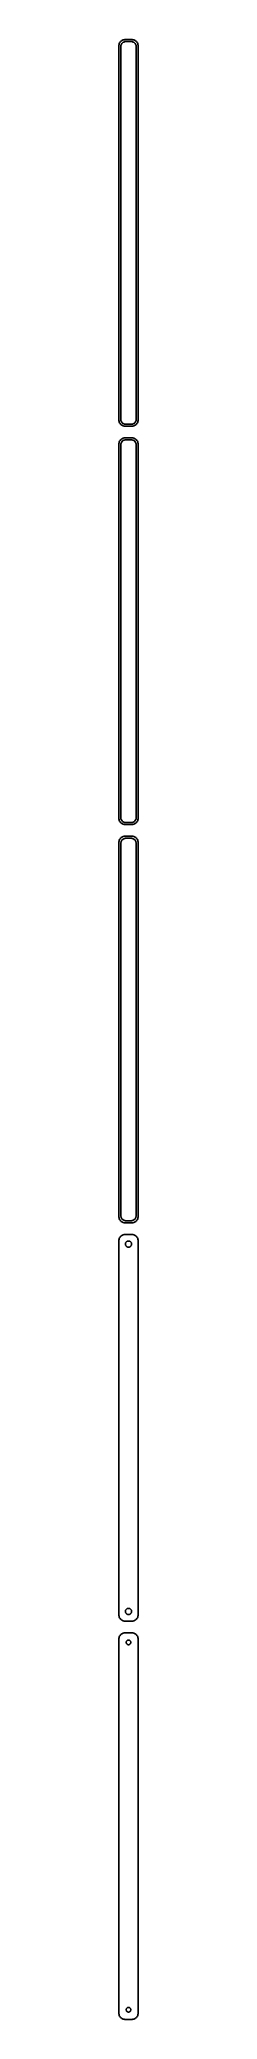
# Model space of a CAD drawing. Header units: metres. Extents: x -8 to 8, y 1086 to 2622.
import ezdxf

# ---------------------------------------------------------------- set-up
doc = ezdxf.new("R2010")
doc.units = ezdxf.units.M

msp = doc.modelspace()

# ---------------------------------------------------------------- linework, layer by layer
for p, q in [((-7.46057, 2617.63), (-7.5, 2617)), ((-7.5, 2617), (-7.5, 2327)), ((-7.34291, 2618.24), (-7.46057, 2617.63)), ((-7.14888, 2618.84), (-7.34291, 2618.24)), ((-6.88153, 2619.41), (-7.14888, 2618.84)), ((-6.54507, 2619.94), (-6.88153, 2619.41)), ((-6.14484, 2620.42), (-6.54507, 2619.94)), ((-5.68712, 2620.85), (-6.14484, 2620.42)), ((-6, 2616.5), (-5.96844, 2617)), ((-6, 2327.5), (-6, 2616.5)), ((-5.96844, 2617), (-5.87433, 2617.49)), ((-5.87433, 2617.49), (-5.7191, 2617.97)), ((-5.7191, 2617.97), (-5.50522, 2618.43)), ((-5.17912, 2621.22), (-5.68712, 2620.85)), ((-5.50522, 2618.43), (-5.23605, 2618.85)), ((-5.23605, 2618.85), (-4.91586, 2619.24)), ((-4.62889, 2621.52), (-5.17912, 2621.22)), ((-4.91586, 2619.24), (-4.54968, 2619.58)), ((-4.04507, 2621.76), (-4.62889, 2621.52)), ((-4.54968, 2619.58), (-4.1433, 2619.88)), ((-4.1433, 2619.88), (-3.70311, 2620.12)), ((-3.4369, 2621.91), (-4.04507, 2621.76)), ((-3.70311, 2620.12), (-3.23605, 2620.3)), ((-2.81395, 2621.99), (-3.4369, 2621.91)), ((-3.23605, 2620.3), (-2.74951, 2620.43)), ((2.81395, 2621.99), (-2.81395, 2621.99)), ((-2.74951, 2620.43), (-2.25116, 2620.49)), ((-2.25116, 2620.49), (2.25116, 2620.49)), ((2.25116, 2620.49), (2.74951, 2620.43)), ((2.74951, 2620.43), (3.23605, 2620.3)), ((3.4369, 2621.91), (2.81395, 2621.99)), ((3.23605, 2620.3), (3.70311, 2620.12)), ((4.04507, 2621.76), (3.4369, 2621.91)), ((3.70311, 2620.12), (4.1433, 2619.88)), ((4.62889, 2621.52), (4.04507, 2621.76)), ((4.1433, 2619.88), (4.54968, 2619.58)), ((4.54968, 2619.58), (4.91586, 2619.24)), ((5.17912, 2621.22), (4.62889, 2621.52)), ((4.91586, 2619.24), (5.23605, 2618.85)), ((5.68712, 2620.85), (5.17912, 2621.22)), ((5.23605, 2618.85), (5.50522, 2618.43)), ((5.50522, 2618.43), (5.7191, 2617.97)), ((6.14484, 2620.42), (5.68712, 2620.85)), ((5.7191, 2617.97), (5.87433, 2617.49)), ((5.87433, 2617.49), (5.96844, 2617)), ((5.96844, 2617), (6, 2616.5)), ((6, 2616.5), (6, 2327.5)), ((6.54507, 2619.94), (6.14484, 2620.42)), ((6.88153, 2619.41), (6.54507, 2619.94)), ((7.14888, 2618.84), (6.88153, 2619.41)), ((7.34291, 2618.24), (7.14888, 2618.84)), ((7.46057, 2617.63), (7.34291, 2618.24)), ((7.5, 2617), (7.46057, 2617.63)), ((7.5, 2327), (7.5, 2617)), ((-7.5, 2327), (-7.46057, 2326.37)), ((-7.46057, 2326.37), (-7.34291, 2325.76)), ((-7.34291, 2325.76), (-7.14888, 2325.16)), ((-7.14888, 2325.16), (-6.88153, 2324.59)), ((-6.88153, 2324.59), (-6.54507, 2324.06)), ((-6.54507, 2324.06), (-6.14484, 2323.58)), ((-6.14484, 2323.58), (-5.68712, 2323.15)), ((-5.96844, 2327), (-6, 2327.5)), ((-5.87433, 2326.51), (-5.96844, 2327)), ((-5.7191, 2326.03), (-5.87433, 2326.51)), ((-5.50522, 2325.57), (-5.7191, 2326.03)), ((-5.68712, 2323.15), (-5.17912, 2322.78)), ((-5.23605, 2325.15), (-5.50522, 2325.57)), ((-4.91586, 2324.76), (-5.23605, 2325.15)), ((-5.17912, 2322.78), (-4.62889, 2322.48)), ((-4.54968, 2324.42), (-4.91586, 2324.76)), ((-4.62889, 2322.48), (-4.04507, 2322.24)), ((-4.1433, 2324.12), (-4.54968, 2324.42)), ((-3.70311, 2323.88), (-4.1433, 2324.12)), ((-4.04507, 2322.24), (-3.4369, 2322.09)), ((-3.23605, 2323.7), (-3.70311, 2323.88)), ((-3.4369, 2322.09), (-2.81395, 2322.01)), ((-2.74951, 2323.57), (-3.23605, 2323.7)), ((-2.81395, 2322.01), (2.81395, 2322.01)), ((-2.25116, 2323.51), (-2.74951, 2323.57)), ((2.25116, 2323.51), (-2.25116, 2323.51)), ((2.74951, 2323.57), (2.25116, 2323.51)), ((3.23605, 2323.7), (2.74951, 2323.57)), ((2.81395, 2322.01), (3.4369, 2322.09)), ((3.70311, 2323.88), (3.23605, 2323.7)), ((3.4369, 2322.09), (4.04507, 2322.24)), ((4.1433, 2324.12), (3.70311, 2323.88)), ((4.04507, 2322.24), (4.62889, 2322.48)), ((4.54968, 2324.42), (4.1433, 2324.12)), ((4.91586, 2324.76), (4.54968, 2324.42)), ((4.62889, 2322.48), (5.17912, 2322.78)), ((5.23605, 2325.15), (4.91586, 2324.76)), ((5.17912, 2322.78), (5.68712, 2323.15)), ((5.50522, 2325.57), (5.23605, 2325.15)), ((5.7191, 2326.03), (5.50522, 2325.57)), ((5.68712, 2323.15), (6.14484, 2323.58)), ((5.87433, 2326.51), (5.7191, 2326.03)), ((5.96844, 2327), (5.87433, 2326.51)), ((6, 2327.5), (5.96844, 2327)), ((6.14484, 2323.58), (6.54507, 2324.06)), ((6.54507, 2324.06), (6.88153, 2324.59)), ((6.88153, 2324.59), (7.14888, 2325.16)), ((7.14888, 2325.16), (7.34291, 2325.76)), ((7.34291, 2325.76), (7.46057, 2326.37)), ((7.46057, 2326.37), (7.5, 2327)), ((-7.46057, 2308.63), (-7.5, 2308)), ((-7.5, 2308), (-7.5, 2018)), ((-7.34291, 2309.24), (-7.46057, 2308.63)), ((-7.14888, 2309.84), (-7.34291, 2309.24)), ((-6.88153, 2310.41), (-7.14888, 2309.84)), ((-6.54507, 2310.94), (-6.88153, 2310.41)), ((-6.14484, 2311.42), (-6.54507, 2310.94)), ((-5.68712, 2311.85), (-6.14484, 2311.42)), ((-6, 2307.5), (-5.96844, 2308)), ((-6, 2018.5), (-6, 2307.5)), ((-5.96844, 2308), (-5.87433, 2308.49)), ((-5.87433, 2308.49), (-5.7191, 2308.97)), ((-5.7191, 2308.97), (-5.50522, 2309.43)), ((-5.17912, 2312.22), (-5.68712, 2311.85)), ((-5.50522, 2309.43), (-5.23605, 2309.85)), ((-5.23605, 2309.85), (-4.91586, 2310.24)), ((-4.62889, 2312.52), (-5.17912, 2312.22)), ((-4.91586, 2310.24), (-4.54968, 2310.58)), ((-4.04507, 2312.76), (-4.62889, 2312.52)), ((-4.54968, 2310.58), (-4.1433, 2310.88)), ((-4.1433, 2310.88), (-3.70311, 2311.12)), ((-3.4369, 2312.91), (-4.04507, 2312.76)), ((-3.70311, 2311.12), (-3.23605, 2311.3)), ((-2.81395, 2312.99), (-3.4369, 2312.91)), ((-3.23605, 2311.3), (-2.74951, 2311.43)), ((2.81395, 2312.99), (-2.81395, 2312.99)), ((-2.74951, 2311.43), (-2.25116, 2311.49)), ((-2.25116, 2311.49), (2.25116, 2311.49)), ((2.25116, 2311.49), (2.74951, 2311.43)), ((2.74951, 2311.43), (3.23605, 2311.3)), ((3.4369, 2312.91), (2.81395, 2312.99)), ((3.23605, 2311.3), (3.70311, 2311.12)), ((4.04507, 2312.76), (3.4369, 2312.91)), ((3.70311, 2311.12), (4.1433, 2310.88)), ((4.62889, 2312.52), (4.04507, 2312.76)), ((4.1433, 2310.88), (4.54968, 2310.58)), ((4.54968, 2310.58), (4.91586, 2310.24)), ((5.17912, 2312.22), (4.62889, 2312.52)), ((4.91586, 2310.24), (5.23605, 2309.85)), ((5.68712, 2311.85), (5.17912, 2312.22)), ((5.23605, 2309.85), (5.50522, 2309.43)), ((5.50522, 2309.43), (5.7191, 2308.97)), ((6.14484, 2311.42), (5.68712, 2311.85)), ((5.7191, 2308.97), (5.87433, 2308.49)), ((5.87433, 2308.49), (5.96844, 2308)), ((5.96844, 2308), (6, 2307.5)), ((6, 2307.5), (6, 2018.5)), ((6.54507, 2310.94), (6.14484, 2311.42)), ((6.88153, 2310.41), (6.54507, 2310.94)), ((7.14888, 2309.84), (6.88153, 2310.41)), ((7.34291, 2309.24), (7.14888, 2309.84)), ((7.46057, 2308.63), (7.34291, 2309.24)), ((7.5, 2308), (7.46057, 2308.63)), ((7.5, 2018), (7.5, 2308)), ((-7.5, 2018), (-7.46057, 2017.37)), ((-7.46057, 2017.37), (-7.34291, 2016.76)), ((-7.34291, 2016.76), (-7.14888, 2016.16)), ((-7.14888, 2016.16), (-6.88153, 2015.59)), ((-6.88153, 2015.59), (-6.54507, 2015.06)), ((-6.54507, 2015.06), (-6.14484, 2014.58)), ((-6.14484, 2014.58), (-5.68712, 2014.15)), ((-5.96844, 2018), (-6, 2018.5)), ((-5.87433, 2017.51), (-5.96844, 2018)), ((-5.7191, 2017.03), (-5.87433, 2017.51)), ((-5.50522, 2016.57), (-5.7191, 2017.03)), ((-5.68712, 2014.15), (-5.17912, 2013.78)), ((-5.23605, 2016.15), (-5.50522, 2016.57)), ((-4.91586, 2015.76), (-5.23605, 2016.15)), ((-5.17912, 2013.78), (-4.62889, 2013.48)), ((-4.54968, 2015.42), (-4.91586, 2015.76)), ((-4.62889, 2013.48), (-4.04507, 2013.24)), ((-4.1433, 2015.12), (-4.54968, 2015.42)), ((-3.70311, 2014.88), (-4.1433, 2015.12)), ((-4.04507, 2013.24), (-3.4369, 2013.09)), ((-3.23605, 2014.7), (-3.70311, 2014.88)), ((-3.4369, 2013.09), (-2.81395, 2013.01)), ((-2.74951, 2014.57), (-3.23605, 2014.7)), ((-2.81395, 2013.01), (2.81395, 2013.01)), ((-2.25116, 2014.51), (-2.74951, 2014.57)), ((2.25116, 2014.51), (-2.25116, 2014.51)), ((2.74951, 2014.57), (2.25116, 2014.51)), ((3.23605, 2014.7), (2.74951, 2014.57)), ((2.81395, 2013.01), (3.4369, 2013.09)), ((3.70311, 2014.88), (3.23605, 2014.7)), ((3.4369, 2013.09), (4.04507, 2013.24)), ((4.1433, 2015.12), (3.70311, 2014.88)), ((4.04507, 2013.24), (4.62889, 2013.48)), ((4.54968, 2015.42), (4.1433, 2015.12)), ((4.91586, 2015.76), (4.54968, 2015.42)), ((4.62889, 2013.48), (5.17912, 2013.78)), ((5.23605, 2016.15), (4.91586, 2015.76)), ((5.17912, 2013.78), (5.68712, 2014.15)), ((5.50522, 2016.57), (5.23605, 2016.15)), ((5.7191, 2017.03), (5.50522, 2016.57)), ((5.68712, 2014.15), (6.14484, 2014.58)), ((5.87433, 2017.51), (5.7191, 2017.03)), ((5.96844, 2018), (5.87433, 2017.51)), ((6, 2018.5), (5.96844, 2018)), ((6.14484, 2014.58), (6.54507, 2015.06)), ((6.54507, 2015.06), (6.88153, 2015.59)), ((6.88153, 2015.59), (7.14888, 2016.16)), ((7.14888, 2016.16), (7.34291, 2016.76)), ((7.34291, 2016.76), (7.46057, 2017.37)), ((7.46057, 2017.37), (7.5, 2018)), ((-7.46057, 1999.63), (-7.5, 1999)), ((-7.5, 1999), (-7.5, 1709)), ((-7.34291, 2000.24), (-7.46057, 1999.63)), ((-7.14888, 2000.84), (-7.34291, 2000.24)), ((-6.88153, 2001.41), (-7.14888, 2000.84)), ((-6.54507, 2001.94), (-6.88153, 2001.41)), ((-6.14484, 2002.42), (-6.54507, 2001.94)), ((-5.68712, 2002.85), (-6.14484, 2002.42)), ((-5.87262, 1998.5), (-5.84209, 1998.99)), ((-5.87262, 1709.5), (-5.87262, 1998.5)), ((-5.84209, 1998.99), (-5.75096, 1999.46)), ((-5.75096, 1999.46), (-5.60068, 1999.93)), ((-5.17912, 2003.22), (-5.68712, 2002.85)), ((-5.60068, 1999.93), (-5.3936, 2000.37)), ((-5.3936, 2000.37), (-5.13301, 2000.78)), ((-4.62889, 2003.52), (-5.17912, 2003.22)), ((-5.13301, 2000.78), (-4.82301, 2001.15)), ((-4.82301, 2001.15), (-4.46851, 2001.48)), ((-4.04507, 2003.76), (-4.62889, 2003.52)), ((-4.46851, 2001.48), (-4.07506, 2001.77)), ((-4.07506, 2001.77), (-3.64888, 2002)), ((-3.4369, 2003.91), (-4.04507, 2003.76)), ((-3.64888, 2002), (-3.1967, 2002.18)), ((-2.81395, 2003.99), (-3.4369, 2003.91)), ((-3.1967, 2002.18), (-2.72565, 2002.3)), ((2.81395, 2003.99), (-2.81395, 2003.99)), ((-2.72565, 2002.3), (-2.24316, 2002.36)), ((-2.24316, 2002.36), (2.24316, 2002.36)), ((2.24316, 2002.36), (2.72565, 2002.3)), ((2.72565, 2002.3), (3.1967, 2002.18)), ((3.4369, 2003.91), (2.81395, 2003.99)), ((3.1967, 2002.18), (3.64888, 2002)), ((4.04507, 2003.76), (3.4369, 2003.91)), ((3.64888, 2002), (4.07506, 2001.77)), ((4.62889, 2003.52), (4.04507, 2003.76)), ((4.07506, 2001.77), (4.46851, 2001.48)), ((4.46851, 2001.48), (4.82301, 2001.15)), ((5.17912, 2003.22), (4.62889, 2003.52)), ((4.82301, 2001.15), (5.13301, 2000.78)), ((5.13301, 2000.78), (5.3936, 2000.37)), ((5.68712, 2002.85), (5.17912, 2003.22)), ((5.3936, 2000.37), (5.60068, 1999.93)), ((5.60068, 1999.93), (5.75096, 1999.46)), ((6.14484, 2002.42), (5.68712, 2002.85)), ((5.75096, 1999.46), (5.84209, 1998.99)), ((5.84209, 1998.99), (5.87262, 1998.5)), ((5.87262, 1998.5), (5.87262, 1709.5)), ((6.54507, 2001.94), (6.14484, 2002.42)), ((6.88153, 2001.41), (6.54507, 2001.94)), ((7.14888, 2000.84), (6.88153, 2001.41)), ((7.34291, 2000.24), (7.14888, 2000.84)), ((7.46057, 1999.63), (7.34291, 2000.24)), ((7.5, 1999), (7.46057, 1999.63)), ((7.5, 1709), (7.5, 1999)), ((-7.5, 1709), (-7.46057, 1708.37)), ((-7.46057, 1708.37), (-7.34291, 1707.76)), ((-7.34291, 1707.76), (-7.14888, 1707.16)), ((-7.14888, 1707.16), (-6.88153, 1706.59)), ((-6.88153, 1706.59), (-6.54507, 1706.06)), ((-6.54507, 1706.06), (-6.14484, 1705.58)), ((-6.14484, 1705.58), (-5.68712, 1705.15)), ((-5.84209, 1709.01), (-5.87262, 1709.5)), ((-5.75096, 1708.54), (-5.84209, 1709.01)), ((-5.60068, 1708.07), (-5.75096, 1708.54)), ((-5.68712, 1705.15), (-5.17912, 1704.78)), ((-5.3936, 1707.63), (-5.60068, 1708.07)), ((-5.13301, 1707.22), (-5.3936, 1707.63)), ((-4.82301, 1706.85), (-5.13301, 1707.22)), ((-4.46851, 1706.52), (-4.82301, 1706.85)), ((-4.07506, 1706.23), (-4.46851, 1706.52)), ((-3.64888, 1706), (-4.07506, 1706.23)), ((-3.1967, 1705.82), (-3.64888, 1706)), ((-2.72565, 1705.7), (-3.1967, 1705.82)), ((-2.24316, 1705.64), (-2.72565, 1705.7)), ((2.24316, 1705.64), (-2.24316, 1705.64)), ((2.72565, 1705.7), (2.24316, 1705.64)), ((3.1967, 1705.82), (2.72565, 1705.7)), ((3.64888, 1706), (3.1967, 1705.82)), ((4.07506, 1706.23), (3.64888, 1706)), ((4.46851, 1706.52), (4.07506, 1706.23)), ((4.82301, 1706.85), (4.46851, 1706.52)), ((5.13301, 1707.22), (4.82301, 1706.85)), ((5.3936, 1707.63), (5.13301, 1707.22)), ((5.17912, 1704.78), (5.68712, 1705.15)), ((5.60068, 1708.07), (5.3936, 1707.63)), ((5.75096, 1708.54), (5.60068, 1708.07)), ((5.68712, 1705.15), (6.14484, 1705.58)), ((5.84209, 1709.01), (5.75096, 1708.54)), ((5.87262, 1709.5), (5.84209, 1709.01)), ((6.14484, 1705.58), (6.54507, 1706.06)), ((6.54507, 1706.06), (6.88153, 1706.59)), ((6.88153, 1706.59), (7.14888, 1707.16)), ((7.14888, 1707.16), (7.34291, 1707.76)), ((7.34291, 1707.76), (7.46057, 1708.37)), ((7.46057, 1708.37), (7.5, 1709)), ((-7.46057, 1690.63), (-7.5, 1690)), ((-7.5, 1690), (-7.5, 1400)), ((-7.34291, 1691.24), (-7.46057, 1690.63)), ((-7.14888, 1691.84), (-7.34291, 1691.24)), ((-6.88153, 1692.41), (-7.14888, 1691.84)), ((-6.54507, 1692.94), (-6.88153, 1692.41)), ((-6.14484, 1693.42), (-6.54507, 1692.94)), ((-5.68712, 1693.85), (-6.14484, 1693.42)), ((-5.17912, 1694.22), (-5.68712, 1693.85)), ((-5.17912, 1704.78), (-4.62889, 1704.48)), ((-4.62889, 1694.52), (-5.17912, 1694.22)), ((-4.62889, 1704.48), (-4.04507, 1704.24)), ((-4.04507, 1694.76), (-4.62889, 1694.52)), ((-4.04507, 1704.24), (-3.4369, 1704.09)), ((-3.4369, 1694.91), (-4.04507, 1694.76)), ((-3.4369, 1704.09), (-2.81395, 1704.01)), ((-2.81395, 1694.99), (-3.4369, 1694.91)), ((-2.81395, 1704.01), (2.81395, 1704.01)), ((2.81395, 1694.99), (-2.81395, 1694.99)), ((-1.28598, 1689.53), (-1.02187, 1689.67)), ((-1.02187, 1689.67), (-0.741638, 1689.78)), ((-0.741638, 1689.78), (-0.449707, 1689.86)), ((-0.449707, 1689.86), (-0.150696, 1689.9)), ((-0.150696, 1689.9), (0.150696, 1689.9)), ((0.150696, 1689.9), (0.449707, 1689.86)), ((0.449707, 1689.86), (0.741638, 1689.78)), ((0.741638, 1689.78), (1.02187, 1689.67)), ((1.02187, 1689.67), (1.28598, 1689.53)), ((2.81395, 1704.01), (3.4369, 1704.09)), ((3.4369, 1694.91), (2.81395, 1694.99)), ((3.4369, 1704.09), (4.04507, 1704.24)), ((4.04507, 1694.76), (3.4369, 1694.91)), ((4.04507, 1704.24), (4.62889, 1704.48)), ((4.62889, 1694.52), (4.04507, 1694.76)), ((4.62889, 1704.48), (5.17912, 1704.78)), ((5.17912, 1694.22), (4.62889, 1694.52)), ((5.68712, 1693.85), (5.17912, 1694.22)), ((6.14484, 1693.42), (5.68712, 1693.85)), ((6.54507, 1692.94), (6.14484, 1693.42)), ((6.88153, 1692.41), (6.54507, 1692.94)), ((7.14888, 1691.84), (6.88153, 1692.41)), ((7.34291, 1691.24), (7.14888, 1691.84)), ((7.46057, 1690.63), (7.34291, 1691.24)), ((7.5, 1690), (7.46057, 1690.63)), ((7.5, 1400), (7.5, 1690)), ((-2.39999, 1687.5), (-2.38107, 1687.8)), ((-2.38107, 1687.2), (-2.39999, 1687.5)), ((-2.38107, 1687.8), (-2.32458, 1688.1)), ((-2.32458, 1686.9), (-2.38107, 1687.2)), ((-2.32458, 1688.1), (-2.23146, 1688.38)), ((-2.23146, 1686.62), (-2.32458, 1686.9)), ((-2.23146, 1688.38), (-2.10313, 1688.66)), ((-2.10313, 1686.34), (-2.23146, 1686.62)), ((-2.10313, 1688.66), (-1.94164, 1688.91)), ((-1.94164, 1686.09), (-2.10313, 1686.34)), ((-1.94164, 1688.91), (-1.74951, 1689.14)), ((-1.74951, 1685.86), (-1.94164, 1686.09)), ((-1.74951, 1689.14), (-1.52982, 1689.35)), ((-1.52982, 1685.65), (-1.74951, 1685.86)), ((-1.52982, 1689.35), (-1.28598, 1689.53)), ((-1.28598, 1685.47), (-1.52982, 1685.65)), ((-1.02187, 1685.33), (-1.28598, 1685.47)), ((-0.741638, 1685.22), (-1.02187, 1685.33)), ((-0.449707, 1685.14), (-0.741638, 1685.22)), ((-0.150696, 1685.1), (-0.449707, 1685.14)), ((0.150696, 1685.1), (-0.150696, 1685.1)), ((0.449707, 1685.14), (0.150696, 1685.1)), ((0.741638, 1685.22), (0.449707, 1685.14)), ((1.02187, 1685.33), (0.741638, 1685.22)), ((1.28598, 1685.47), (1.02187, 1685.33)), ((1.28598, 1689.53), (1.52982, 1689.35)), ((1.52982, 1685.65), (1.28598, 1685.47)), ((1.52982, 1689.35), (1.74951, 1689.14)), ((1.74951, 1685.86), (1.52982, 1685.65)), ((1.74951, 1689.14), (1.94164, 1688.91)), ((1.94164, 1686.09), (1.74951, 1685.86)), ((1.94164, 1688.91), (2.10313, 1688.66)), ((2.10313, 1686.34), (1.94164, 1686.09)), ((2.10313, 1688.66), (2.23146, 1688.38)), ((2.23146, 1686.62), (2.10313, 1686.34)), ((2.23146, 1688.38), (2.32458, 1688.1)), ((2.32458, 1686.9), (2.23146, 1686.62)), ((2.32458, 1688.1), (2.38107, 1687.8)), ((2.38107, 1687.2), (2.32458, 1686.9)), ((2.38107, 1687.8), (2.39999, 1687.5)), ((2.39999, 1687.5), (2.38107, 1687.2)), ((-7.5, 1400), (-7.46057, 1399.37)), ((-7.46057, 1399.37), (-7.34291, 1398.76)), ((-7.34291, 1398.76), (-7.14888, 1398.16)), ((-7.14888, 1398.16), (-6.88153, 1397.59)), ((-2.39999, 1402.5), (-2.38107, 1402.8)), ((-2.38107, 1402.2), (-2.39999, 1402.5)), ((-2.38107, 1402.8), (-2.32458, 1403.1)), ((-2.32458, 1401.9), (-2.38107, 1402.2)), ((-2.32458, 1403.1), (-2.23146, 1403.38)), ((-2.23146, 1401.62), (-2.32458, 1401.9)), ((-2.23146, 1403.38), (-2.10313, 1403.66)), ((-2.10313, 1401.34), (-2.23146, 1401.62)), ((-2.10313, 1403.66), (-1.94164, 1403.91)), ((-1.94164, 1401.09), (-2.10313, 1401.34)), ((-1.94164, 1403.91), (-1.74951, 1404.14)), ((-1.74951, 1400.86), (-1.94164, 1401.09)), ((-1.74951, 1404.14), (-1.52982, 1404.35)), ((-1.52982, 1400.65), (-1.74951, 1400.86)), ((-1.52982, 1404.35), (-1.28598, 1404.53)), ((-1.28598, 1400.47), (-1.52982, 1400.65)), ((-1.28598, 1404.53), (-1.02187, 1404.67)), ((-1.02187, 1400.33), (-1.28598, 1400.47)), ((-1.02187, 1404.67), (-0.741638, 1404.78)), ((-0.741638, 1400.22), (-1.02187, 1400.33)), ((-0.741638, 1404.78), (-0.449707, 1404.86)), ((-0.449707, 1400.14), (-0.741638, 1400.22)), ((-0.449707, 1404.86), (-0.150696, 1404.9)), ((-0.150696, 1400.1), (-0.449707, 1400.14)), ((-0.150696, 1404.9), (0.150696, 1404.9)), ((0.150696, 1400.1), (-0.150696, 1400.1)), ((0.150696, 1404.9), (0.449707, 1404.86)), ((0.449707, 1400.14), (0.150696, 1400.1)), ((0.449707, 1404.86), (0.741638, 1404.78)), ((0.741638, 1400.22), (0.449707, 1400.14)), ((0.741638, 1404.78), (1.02187, 1404.67)), ((1.02187, 1400.33), (0.741638, 1400.22)), ((1.02187, 1404.67), (1.28598, 1404.53)), ((1.28598, 1400.47), (1.02187, 1400.33)), ((1.28598, 1404.53), (1.52982, 1404.35)), ((1.52982, 1400.65), (1.28598, 1400.47)), ((1.52982, 1404.35), (1.74951, 1404.14)), ((1.74951, 1400.86), (1.52982, 1400.65)), ((1.74951, 1404.14), (1.94164, 1403.91)), ((1.94164, 1401.09), (1.74951, 1400.86)), ((1.94164, 1403.91), (2.10313, 1403.66)), ((2.10313, 1401.34), (1.94164, 1401.09)), ((2.10313, 1403.66), (2.23146, 1403.38)), ((2.23146, 1401.62), (2.10313, 1401.34)), ((2.23146, 1403.38), (2.32458, 1403.1)), ((2.32458, 1401.9), (2.23146, 1401.62)), ((2.32458, 1403.1), (2.38107, 1402.8)), ((2.38107, 1402.2), (2.32458, 1401.9)), ((2.38107, 1402.8), (2.39999, 1402.5)), ((2.39999, 1402.5), (2.38107, 1402.2)), ((6.88153, 1397.59), (7.14888, 1398.16)), ((7.14888, 1398.16), (7.34291, 1398.76)), ((7.34291, 1398.76), (7.46057, 1399.37)), ((7.46057, 1399.37), (7.5, 1400)), ((-7.14888, 1382.84), (-7.34291, 1382.24)), ((-6.88153, 1383.41), (-7.14888, 1382.84)), ((-6.88153, 1397.59), (-6.54507, 1397.06)), ((-6.54507, 1383.94), (-6.88153, 1383.41)), ((-6.54507, 1397.06), (-6.14484, 1396.58)), ((-6.14484, 1384.42), (-6.54507, 1383.94)), ((-6.14484, 1396.58), (-5.68712, 1396.15)), ((-5.68712, 1384.85), (-6.14484, 1384.42)), ((-5.68712, 1396.15), (-5.17912, 1395.78)), ((-5.17912, 1385.22), (-5.68712, 1384.85)), ((-5.17912, 1395.78), (-4.62889, 1395.48)), ((-4.62889, 1385.52), (-5.17912, 1385.22)), ((-4.62889, 1395.48), (-4.04507, 1395.24)), ((-4.04507, 1385.76), (-4.62889, 1385.52)), ((-4.04507, 1395.24), (-3.4369, 1395.09)), ((-3.4369, 1385.91), (-4.04507, 1385.76)), ((-3.4369, 1395.09), (-2.81395, 1395.01)), ((-2.81395, 1385.99), (-3.4369, 1385.91)), ((-2.81395, 1395.01), (2.81395, 1395.01)), ((2.81395, 1385.99), (-2.81395, 1385.99)), ((2.81395, 1395.01), (3.4369, 1395.09)), ((3.4369, 1385.91), (2.81395, 1385.99)), ((3.4369, 1395.09), (4.04507, 1395.24)), ((4.04507, 1385.76), (3.4369, 1385.91)), ((4.04507, 1395.24), (4.62889, 1395.48)), ((4.62889, 1385.52), (4.04507, 1385.76)), ((4.62889, 1395.48), (5.17912, 1395.78)), ((5.17912, 1385.22), (4.62889, 1385.52)), ((5.17912, 1395.78), (5.68712, 1396.15)), ((5.68712, 1384.85), (5.17912, 1385.22)), ((5.68712, 1396.15), (6.14484, 1396.58)), ((6.14484, 1384.42), (5.68712, 1384.85)), ((6.14484, 1396.58), (6.54507, 1397.06)), ((6.54507, 1383.94), (6.14484, 1384.42)), ((6.54507, 1397.06), (6.88153, 1397.59)), ((6.88153, 1383.41), (6.54507, 1383.94)), ((7.14888, 1382.84), (6.88153, 1383.41)), ((7.34291, 1382.24), (7.14888, 1382.84)), ((-7.46057, 1381.63), (-7.5, 1381)), ((-7.5, 1381), (-7.5, 1091)), ((-7.34291, 1382.24), (-7.46057, 1381.63)), ((-1.79999, 1378.5), (-1.7858, 1378.73)), ((-1.7858, 1378.27), (-1.79999, 1378.5)), ((-1.7858, 1378.73), (-1.74344, 1378.95)), ((-1.74344, 1378.05), (-1.7858, 1378.27)), ((-1.74344, 1378.95), (-1.67358, 1379.16)), ((-1.67358, 1377.84), (-1.74344, 1378.05)), ((-1.67358, 1379.16), (-1.57735, 1379.37)), ((-1.57735, 1377.63), (-1.67358, 1377.84)), ((-1.57735, 1379.37), (-1.45622, 1379.56)), ((-1.45622, 1377.44), (-1.57735, 1377.63)), ((-1.45622, 1379.56), (-1.31213, 1379.73)), ((-1.31213, 1377.27), (-1.45622, 1377.44)), ((-1.31213, 1379.73), (-1.14735, 1379.89)), ((-1.14735, 1377.11), (-1.31213, 1377.27)), ((-1.14735, 1379.89), (-0.964478, 1380.02)), ((-0.964478, 1376.98), (-1.14735, 1377.11)), ((-0.964478, 1380.02), (-0.766388, 1380.13)), ((-0.766388, 1376.87), (-0.964478, 1376.98)), ((-0.766388, 1380.13), (-0.556229, 1380.21)), ((-0.556229, 1376.79), (-0.766388, 1376.87)), ((-0.556229, 1380.21), (-0.33728, 1380.27)), ((-0.33728, 1376.73), (-0.556229, 1376.79)), ((-0.33728, 1380.27), (-0.113022, 1380.3)), ((-0.113022, 1376.7), (-0.33728, 1376.73)), ((-0.113022, 1380.3), (0.113022, 1380.3)), ((0.113022, 1376.7), (-0.113022, 1376.7)), ((0.113022, 1380.3), (0.33728, 1380.27)), ((0.33728, 1376.73), (0.113022, 1376.7)), ((0.33728, 1380.27), (0.556229, 1380.21)), ((0.556229, 1376.79), (0.33728, 1376.73)), ((0.556229, 1380.21), (0.766388, 1380.13)), ((0.766388, 1376.87), (0.556229, 1376.79)), ((0.766388, 1380.13), (0.964478, 1380.02)), ((0.964478, 1376.98), (0.766388, 1376.87)), ((0.964478, 1380.02), (1.14735, 1379.89)), ((1.14735, 1377.11), (0.964478, 1376.98)), ((1.14735, 1379.89), (1.31213, 1379.73)), ((1.31213, 1377.27), (1.14735, 1377.11)), ((1.31213, 1379.73), (1.45622, 1379.56)), ((1.45622, 1377.44), (1.31213, 1377.27)), ((1.45622, 1379.56), (1.57735, 1379.37)), ((1.57735, 1377.63), (1.45622, 1377.44)), ((1.57735, 1379.37), (1.67358, 1379.16)), ((1.67358, 1377.84), (1.57735, 1377.63)), ((1.67358, 1379.16), (1.74344, 1378.95)), ((1.74344, 1378.05), (1.67358, 1377.84)), ((1.74344, 1378.95), (1.7858, 1378.73)), ((1.7858, 1378.27), (1.74344, 1378.05)), ((1.7858, 1378.73), (1.79999, 1378.5)), ((1.79999, 1378.5), (1.7858, 1378.27)), ((7.46057, 1381.63), (7.34291, 1382.24)), ((7.5, 1381), (7.46057, 1381.63)), ((7.5, 1091), (7.5, 1381)), ((-7.5, 1091), (-7.46057, 1090.37)), ((-1.79999, 1093.5), (-1.7858, 1093.73)), ((-1.7858, 1093.27), (-1.79999, 1093.5)), ((-1.7858, 1093.73), (-1.74344, 1093.95)), ((-1.74344, 1093.05), (-1.7858, 1093.27)), ((-1.74344, 1093.95), (-1.67358, 1094.16)), ((-1.67358, 1092.84), (-1.74344, 1093.05)), ((-1.67358, 1094.16), (-1.57735, 1094.37)), ((-1.57735, 1092.63), (-1.67358, 1092.84)), ((-1.57735, 1094.37), (-1.45622, 1094.56)), ((-1.45622, 1092.44), (-1.57735, 1092.63)), ((-1.45622, 1094.56), (-1.31213, 1094.73)), ((-1.31213, 1092.27), (-1.45622, 1092.44)), ((-1.31213, 1094.73), (-1.14735, 1094.89)), ((-1.14735, 1092.11), (-1.31213, 1092.27)), ((-1.14735, 1094.89), (-0.964478, 1095.02)), ((-0.964478, 1091.98), (-1.14735, 1092.11)), ((-0.964478, 1095.02), (-0.766388, 1095.13)), ((-0.766388, 1091.87), (-0.964478, 1091.98)), ((-0.766388, 1095.13), (-0.556229, 1095.21)), ((-0.556229, 1091.79), (-0.766388, 1091.87)), ((-0.556229, 1095.21), (-0.33728, 1095.27)), ((-0.33728, 1091.73), (-0.556229, 1091.79)), ((-0.33728, 1095.27), (-0.113022, 1095.3)), ((-0.113022, 1091.7), (-0.33728, 1091.73)), ((-0.113022, 1095.3), (0.113022, 1095.3)), ((0.113022, 1091.7), (-0.113022, 1091.7)), ((0.113022, 1095.3), (0.33728, 1095.27)), ((0.33728, 1091.73), (0.113022, 1091.7)), ((0.33728, 1095.27), (0.556229, 1095.21)), ((0.556229, 1091.79), (0.33728, 1091.73)), ((0.556229, 1095.21), (0.766388, 1095.13)), ((0.766388, 1091.87), (0.556229, 1091.79)), ((0.766388, 1095.13), (0.964478, 1095.02)), ((0.964478, 1091.98), (0.766388, 1091.87)), ((0.964478, 1095.02), (1.14735, 1094.89)), ((1.14735, 1092.11), (0.964478, 1091.98)), ((1.14735, 1094.89), (1.31213, 1094.73)), ((1.31213, 1092.27), (1.14735, 1092.11)), ((1.31213, 1094.73), (1.45622, 1094.56)), ((1.45622, 1092.44), (1.31213, 1092.27)), ((1.45622, 1094.56), (1.57735, 1094.37)), ((1.57735, 1092.63), (1.45622, 1092.44)), ((1.57735, 1094.37), (1.67358, 1094.16)), ((1.67358, 1092.84), (1.57735, 1092.63)), ((1.67358, 1094.16), (1.74344, 1093.95)), ((1.74344, 1093.05), (1.67358, 1092.84)), ((1.74344, 1093.95), (1.7858, 1093.73)), ((1.7858, 1093.27), (1.74344, 1093.05)), ((1.7858, 1093.73), (1.79999, 1093.5)), ((1.79999, 1093.5), (1.7858, 1093.27)), ((7.46057, 1090.37), (7.5, 1091)), ((-7.46057, 1090.37), (-7.34291, 1089.76)), ((-7.34291, 1089.76), (-7.14888, 1089.16)), ((-7.14888, 1089.16), (-6.88153, 1088.59)), ((-6.88153, 1088.59), (-6.54507, 1088.06)), ((-6.54507, 1088.06), (-6.14484, 1087.58)), ((-6.14484, 1087.58), (-5.68712, 1087.15)), ((-5.68712, 1087.15), (-5.17912, 1086.78)), ((-5.17912, 1086.78), (-4.62889, 1086.48)), ((-4.62889, 1086.48), (-4.04507, 1086.24)), ((-4.04507, 1086.24), (-3.4369, 1086.09)), ((-3.4369, 1086.09), (-2.81395, 1086.01)), ((-2.81395, 1086.01), (2.81395, 1086.01)), ((2.81395, 1086.01), (3.4369, 1086.09)), ((3.4369, 1086.09), (4.04507, 1086.24)), ((4.04507, 1086.24), (4.62889, 1086.48)), ((4.62889, 1086.48), (5.17912, 1086.78)), ((5.17912, 1086.78), (5.68712, 1087.15)), ((5.68712, 1087.15), (6.14484, 1087.58)), ((6.14484, 1087.58), (6.54507, 1088.06)), ((6.54507, 1088.06), (6.88153, 1088.59)), ((6.88153, 1088.59), (7.14888, 1089.16)), ((7.14888, 1089.16), (7.34291, 1089.76)), ((7.34291, 1089.76), (7.46057, 1090.37))]:
    msp.add_line(p, q)

doc.saveas('drawing.dxf')
